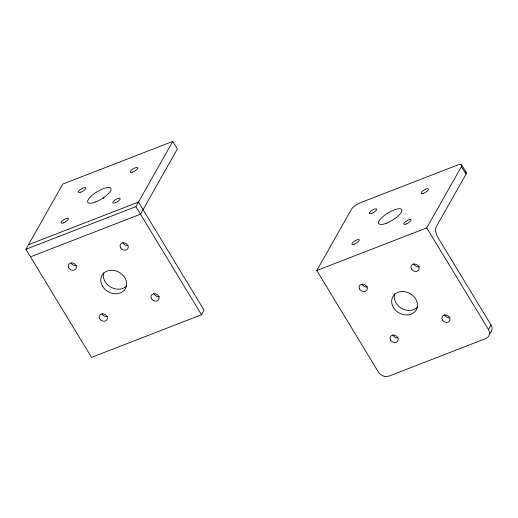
<?xml version="1.0" encoding="UTF-8"?>
<svg xmlns="http://www.w3.org/2000/svg" width="518" height="518" viewBox="0 0 518 518"><rect width="100%" height="100%" fill="white"/><g stroke="black" fill="none" stroke-linecap="round" stroke-linejoin="round"><path stroke-width="0.78" d="M28.484 244.703L138.455 202.059L204.079 310.185L201.496 314.75L91.518 357.394L25.9 249.268L62.788 184.071L172.759 141.427L177.357 148.996L140.469 214.193L30.491 256.837M25.9 249.268L135.878 206.624L172.759 141.427M491.019 324.948L488.442 329.513A7.997 6.611 29.5 0 1 485.78 338.558L388.999 376.087A7.997 6.611 29.5 0 1 378.464 372.164L316.783 270.519L351.457 209.233A7.997 2.519 -31.3 0 1 360.269 202.765L457.044 165.236A7.997 2.519 -31.3 0 1 461.434 166.589L466.025 174.158L436.143 226.968A7.997 3.723 68.8 0 0 437.872 237.367L491.019 324.948A7.997 6.611 29.5 0 1 490.022 333.042M316.783 270.519L426.754 227.875L461.434 166.589M466.304 172.643L461.713 165.074M426.754 227.875L488.442 329.513M135.878 206.624L201.496 314.75M128.063 245.597A4.267 3.529 29.5 0 1 122.85 242.554M159.369 296.451A4.267 3.529 29.5 0 1 153.768 293.499M107.556 316.543A4.267 3.529 29.5 0 1 101.955 313.591M76.25 265.689A4.267 3.529 29.5 0 1 71.199 263.021M126.774 285.755A13.462 11.131 29.5 0 1 110.82 287.147A13.462 11.131 29.5 0 1 103.736 272.772M102.933 198.582A13.462 4.241 -31.3 0 1 104.105 197.947M419.334 266.764A4.267 3.529 29.5 0 1 413.733 263.804M449.857 317.787A4.267 3.529 29.5 0 1 444.651 314.75M398.044 337.878A4.267 3.529 29.5 0 1 392.838 334.842M367.521 286.855A4.267 3.529 29.5 0 1 362.082 284.272M417.657 307.006A13.462 11.131 29.5 0 1 401.703 308.398A13.462 11.131 29.5 0 1 394.619 294.023M465.306 172.067A7.997 2.519 -31.3 0 1 466.025 174.158M120.59 247.798A4.267 3.529 29.5 0 0 127.687 248.854A4.267 3.529 29.5 0 0 124.158 242.825A4.267 3.529 29.5 0 0 120.59 247.798M151.509 298.737A4.267 3.529 29.5 0 0 158.605 299.799A4.267 3.529 29.5 0 0 155.07 293.764A4.267 3.529 29.5 0 0 151.509 298.737M99.696 318.835A4.267 3.529 29.5 0 0 106.792 319.891A4.267 3.529 29.5 0 0 103.257 313.856A4.267 3.529 29.5 0 0 99.696 318.835M68.777 267.89A4.267 3.529 29.5 0 0 75.874 268.946A4.267 3.529 29.5 0 0 72.345 262.917A4.267 3.529 29.5 0 0 68.777 267.89M102.48 286.13A13.462 11.131 29.5 0 0 124.883 289.471A13.462 11.131 29.5 0 0 113.733 270.428A13.462 11.131 29.5 0 0 102.48 286.13M132.686 172.054A4.267 1.347 -31.3 0 0 137.574 167.735A4.267 1.347 -31.3 0 0 131.52 170.04A4.267 1.347 -31.3 0 0 132.686 172.054M115.307 202.771A4.267 1.347 -31.3 0 0 120.195 198.452A4.267 1.347 -31.3 0 0 114.141 200.757A4.267 1.347 -31.3 0 0 115.307 202.771M63.494 222.863A4.267 1.347 -31.3 0 0 68.382 218.544A4.267 1.347 -31.3 0 0 62.322 220.849A4.267 1.347 -31.3 0 0 63.494 222.863M80.873 192.146A4.267 1.347 -31.3 0 0 85.761 187.827A4.267 1.347 -31.3 0 0 79.701 190.132A4.267 1.347 -31.3 0 0 80.873 192.146M95.416 202.007A13.462 4.241 -31.3 0 0 110.852 188.384A13.462 4.241 -31.3 0 0 91.725 195.649A13.462 4.241 -31.3 0 0 95.416 202.007M411.473 269.049A4.267 3.529 29.5 0 0 418.57 270.105A4.267 3.529 29.5 0 0 415.041 264.076A4.267 3.529 29.5 0 0 411.473 269.049M442.391 319.994A4.267 3.529 29.5 0 0 449.488 321.05A4.267 3.529 29.5 0 0 445.953 315.015A4.267 3.529 29.5 0 0 442.391 319.994M390.578 340.086A4.267 3.529 29.5 0 0 397.675 341.142A4.267 3.529 29.5 0 0 394.14 335.107A4.267 3.529 29.5 0 0 390.578 340.086M359.66 289.141A4.267 3.529 29.5 0 0 366.757 290.197A4.267 3.529 29.5 0 0 363.228 284.168A4.267 3.529 29.5 0 0 359.66 289.141M393.363 307.381A13.462 11.131 29.5 0 0 415.766 310.722A13.462 11.131 29.5 0 0 404.61 291.679A13.462 11.131 29.5 0 0 393.363 307.381M423.569 193.305A4.267 1.347 -31.3 0 0 428.457 188.986A4.267 1.347 -31.3 0 0 422.397 191.291A4.267 1.347 -31.3 0 0 423.569 193.305M406.19 224.022A4.267 1.347 -31.3 0 0 411.078 219.703A4.267 1.347 -31.3 0 0 405.018 222.008A4.267 1.347 -31.3 0 0 406.19 224.022M354.377 244.114A4.267 1.347 -31.3 0 0 359.265 239.795A4.267 1.347 -31.3 0 0 353.205 242.1A4.267 1.347 -31.3 0 0 354.377 244.114M371.756 213.397A4.267 1.347 -31.3 0 0 376.644 209.078A4.267 1.347 -31.3 0 0 370.584 211.383A4.267 1.347 -31.3 0 0 371.756 213.397M386.298 223.258A13.462 4.241 -31.3 0 0 401.735 209.635A13.462 4.241 -31.3 0 0 382.608 216.906A13.462 4.241 -31.3 0 0 386.298 223.258"/></g></svg>
